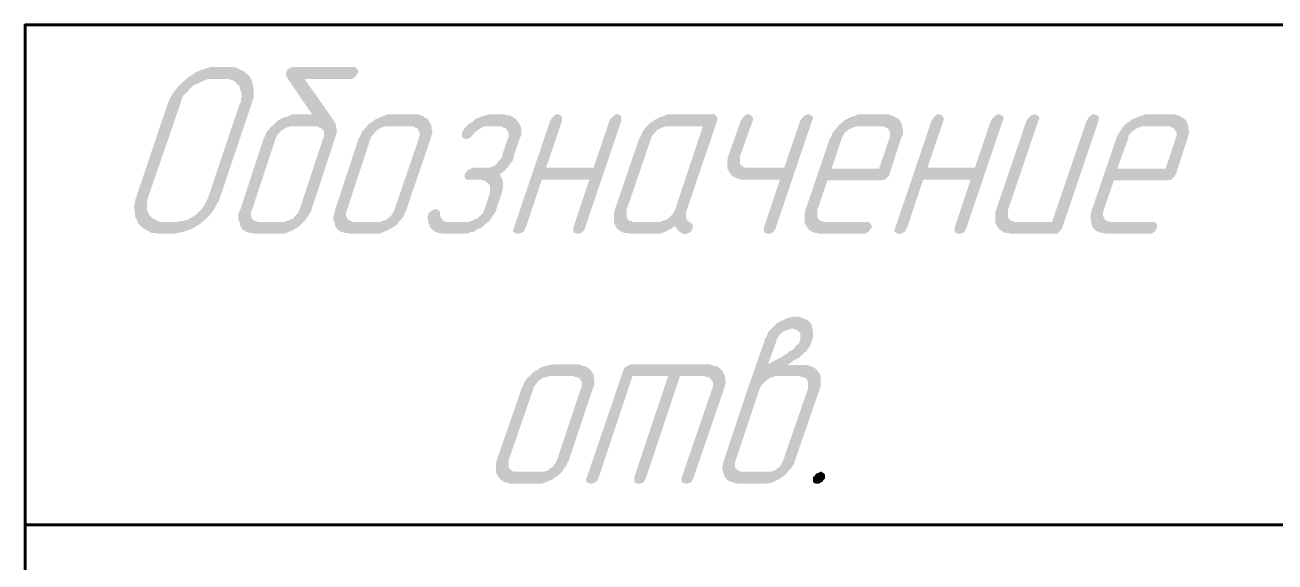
# Model space of a CAD drawing. Extents: x 260 to 1101, y 70 to 664.
# Drawn here: x 327.41 to 364.86, y 292.9 to 309.02 of the extents above; entities that cross this region are included whole.
import ezdxf

# ---------------------------------------------------------------- set-up
doc = ezdxf.new("R2010")
doc.units = 0
doc.header["$MEASUREMENT"] = 0
doc.layers.add('PDF _Геометрия', color=7, linetype='CONTINUOUS')
doc.layers.add('PDF _Сплошная заливка', color=7, linetype='CONTINUOUS')

msp = doc.modelspace()

# ---------------------------------------------------------------- hatches: boundary and pattern name
at = {"layer": 'PDF _Сплошная заливка', "transparency": 33554559}
h = msp.add_hatch(color=256, dxfattribs=at)
h.paths.add_polyline_path([(333.375, 307.398), (332.969, 307.398), (332.918, 307.398), (332.842, 307.372), (332.765, 307.347), (332.664, 307.296), (332.562, 307.245), (332.435, 307.195), (332.435, 307.169), (332.41, 307.144), (332.359, 307.118), (332.308, 307.042), (332.232, 306.966), (332.156, 306.89), (332.105, 306.788), (332.08, 306.687), (331.09, 303.816), (331.09, 303.791), (331.09, 303.766), (331.064, 303.715), (331.064, 303.639), (331.064, 303.562), (331.064, 303.486), (331.09, 303.41), (331.14, 303.308), (331.14, 303.308), (331.166, 303.283), (331.191, 303.258), (331.242, 303.207), (331.318, 303.181), (331.394, 303.131), (331.471, 303.105), (331.572, 303.105), (331.978, 303.105), (332.029, 303.131), (332.105, 303.131), (332.207, 303.156), (332.308, 303.181), (332.385, 303.232), (332.512, 303.308), (332.512, 303.308), (332.562, 303.334), (332.588, 303.385), (332.664, 303.435), (332.715, 303.512), (332.791, 303.613), (332.842, 303.715), (332.892, 303.816), (333.857, 306.687), (333.883, 306.687), (333.883, 306.737), (333.883, 306.788), (333.908, 306.864), (333.908, 306.941), (333.883, 307.017), (333.857, 307.093), (333.832, 307.195), (333.807, 307.195), (333.807, 307.22), (333.756, 307.245), (333.73, 307.296), (333.654, 307.347), (333.578, 307.372), (333.502, 307.398)], flags=0)
h.paths.add_polyline_path([(333.578, 307.753), (333.654, 307.753), (333.756, 307.728), (333.857, 307.677), (333.959, 307.626), (334.06, 307.55), (334.111, 307.499), (334.162, 307.449), (334.162, 307.423), (334.187, 307.398), (334.213, 307.322), (334.238, 307.22), (334.264, 307.118), (334.264, 306.991), (334.264, 306.839), (334.238, 306.763), (334.213, 306.687), (333.248, 303.816), (333.248, 303.816), (333.248, 303.791), (333.223, 303.766), (333.223, 303.74), (333.172, 303.664), (333.121, 303.562), (333.045, 303.435), (332.943, 303.308), (332.816, 303.181), (332.664, 303.054), (332.664, 303.054), (332.664, 303.054), (332.639, 303.029), (332.613, 303.004), (332.562, 303.004), (332.512, 302.953), (332.41, 302.902), (332.283, 302.851), (332.131, 302.8), (331.978, 302.775), (331.902, 302.75), (331.801, 302.75), (331.42, 302.75), (331.369, 302.75), (331.318, 302.775), (331.217, 302.775), (331.115, 302.826), (331.014, 302.877), (330.912, 302.953), (330.861, 303.004), (330.81, 303.054), (330.81, 303.054), (330.81, 303.08), (330.785, 303.105), (330.76, 303.181), (330.709, 303.258), (330.709, 303.385), (330.683, 303.512), (330.683, 303.588), (330.709, 303.664), (330.709, 303.74), (330.734, 303.816), (331.699, 306.687), (331.699, 306.687), (331.724, 306.712), (331.724, 306.737), (331.724, 306.763), (331.775, 306.839), (331.826, 306.941), (331.902, 307.042), (332.004, 307.169), (332.131, 307.296), (332.283, 307.423), (332.283, 307.423), (332.308, 307.449), (332.308, 307.449), (332.334, 307.474), (332.385, 307.499), (332.435, 307.525), (332.537, 307.601), (332.664, 307.652), (332.816, 307.703), (332.969, 307.753), (333.07, 307.753), (333.553, 307.753)], flags=0)
h = msp.add_hatch(color=256, dxfattribs=at)
h.paths.add_polyline_path([(336.117, 305.975), (335.381, 305.975), (335.355, 305.975), (335.305, 305.95), (335.279, 305.95), (335.228, 305.925), (335.178, 305.899), (335.127, 305.874), (335.101, 305.848), (335.101, 305.848), (335.076, 305.823), (335.051, 305.798), (334.975, 305.721), (334.949, 305.671), (334.924, 305.62), (334.213, 303.461), (334.213, 303.461), (334.187, 303.435), (334.187, 303.41), (334.187, 303.385), (334.187, 303.334), (334.187, 303.283), (334.187, 303.258), (334.213, 303.207), (334.213, 303.207), (334.238, 303.181), (334.264, 303.156), (334.289, 303.131), (334.34, 303.131), (334.391, 303.105), (334.441, 303.105), (335.178, 303.105), (335.203, 303.105), (335.228, 303.131), (335.33, 303.156), (335.381, 303.181), (335.432, 303.207), (335.457, 303.207), (335.457, 303.232), (335.482, 303.258), (335.508, 303.283), (335.584, 303.359), (335.609, 303.41), (335.635, 303.461), (336.346, 305.62), (336.346, 305.62), (336.371, 305.645), (336.371, 305.671), (336.371, 305.696), (336.371, 305.747), (336.371, 305.772), (336.371, 305.823), (336.346, 305.874), (336.346, 305.874), (336.32, 305.874), (336.295, 305.925), (336.244, 305.925), (336.219, 305.95), (336.168, 305.975)], flags=0)
h.paths.add_polyline_path([(337.31, 307.753), (337.336, 307.728), (337.361, 307.703), (337.361, 307.703), (337.387, 307.652), (337.387, 307.626), (337.387, 307.576), (337.361, 307.576), (337.361, 307.55), (337.336, 307.499), (337.285, 307.449), (337.285, 307.449), (337.26, 307.423), (337.209, 307.398), (337.133, 307.398), (335.787, 307.398), (336.676, 306.128), (336.676, 306.102), (336.676, 306.102), (336.701, 306.102), (336.701, 306.077), (336.726, 306.026), (336.726, 305.975), (336.752, 305.899), (336.752, 305.798), (336.726, 305.721), (336.701, 305.62), (335.99, 303.461), (335.99, 303.435), (335.965, 303.41), (335.939, 303.359), (335.889, 303.283), (335.838, 303.207), (335.787, 303.131), (335.711, 303.054), (335.609, 302.953), (335.584, 302.953), (335.558, 302.927), (335.508, 302.902), (335.432, 302.851), (335.355, 302.826), (335.254, 302.775), (335.127, 302.75), (335.025, 302.75), (334.264, 302.75), (334.213, 302.775), (334.162, 302.775), (334.086, 302.8), (334.01, 302.826), (333.933, 302.877), (333.883, 302.953), (333.883, 302.953), (333.857, 303.004), (333.857, 303.054), (333.832, 303.105), (333.807, 303.181), (333.807, 303.258), (333.807, 303.359), (333.857, 303.461), (334.568, 305.62), (334.568, 305.62), (334.594, 305.671), (334.619, 305.721), (334.644, 305.798), (334.721, 305.874), (334.771, 305.95), (334.873, 306.026), (334.949, 306.102), (334.975, 306.128), (335, 306.153), (335.051, 306.179), (335.127, 306.229), (335.228, 306.255), (335.305, 306.28), (335.406, 306.331), (335.533, 306.331), (336.016, 306.331), (335.254, 307.449), (335.228, 307.525), (335.228, 307.525), (335.228, 307.55), (335.228, 307.576), (335.228, 307.601), (335.228, 307.601), (335.254, 307.626), (335.279, 307.677), (335.305, 307.703), (335.33, 307.703), (335.355, 307.728), (335.406, 307.753), (335.482, 307.753), (337.285, 307.753)], flags=0)
h = msp.add_hatch(color=256, dxfattribs=at)
h.paths.add_polyline_path([(338.986, 305.975), (338.225, 305.975), (338.199, 305.975), (338.174, 305.95), (338.123, 305.95), (338.072, 305.925), (338.021, 305.899), (337.971, 305.874), (337.971, 305.848), (337.945, 305.848), (337.92, 305.823), (337.895, 305.798), (337.844, 305.721), (337.793, 305.671), (337.768, 305.62), (337.057, 303.461), (337.057, 303.461), (337.057, 303.435), (337.031, 303.41), (337.031, 303.385), (337.031, 303.334), (337.031, 303.283), (337.057, 303.258), (337.057, 303.207), (337.082, 303.207), (337.082, 303.181), (337.133, 303.156), (337.158, 303.131), (337.184, 303.131), (337.234, 303.105), (337.285, 303.105), (338.021, 303.105), (338.072, 303.105), (338.098, 303.131), (338.199, 303.156), (338.25, 303.181), (338.275, 303.207), (338.301, 303.207), (338.301, 303.232), (338.326, 303.258), (338.377, 303.283), (338.428, 303.359), (338.453, 303.41), (338.479, 303.461), (339.215, 305.62), (339.215, 305.62), (339.215, 305.645), (339.215, 305.671), (339.24, 305.696), (339.24, 305.747), (339.24, 305.772), (339.215, 305.823), (339.189, 305.874), (339.189, 305.874), (339.189, 305.874), (339.139, 305.925), (339.113, 305.925), (339.088, 305.95), (339.037, 305.975)], flags=0)
h.paths.add_polyline_path([(339.189, 306.331), (339.266, 306.306), (339.342, 306.28), (339.393, 306.229), (339.469, 306.204), (339.52, 306.128), (339.545, 306.102), (339.545, 306.077), (339.57, 306.052), (339.596, 305.975), (339.596, 305.899), (339.621, 305.823), (339.596, 305.721), (339.57, 305.62), (338.834, 303.461), (338.834, 303.435), (338.809, 303.41), (338.783, 303.359), (338.758, 303.283), (338.707, 303.207), (338.631, 303.131), (338.555, 303.029), (338.453, 302.953), (338.453, 302.953), (338.402, 302.927), (338.351, 302.902), (338.275, 302.851), (338.199, 302.826), (338.098, 302.775), (337.996, 302.75), (337.895, 302.75), (337.107, 302.75), (337.057, 302.775), (337.006, 302.775), (336.93, 302.8), (336.853, 302.826), (336.777, 302.877), (336.726, 302.953), (336.726, 302.953), (336.701, 303.004), (336.701, 303.029), (336.676, 303.105), (336.65, 303.181), (336.65, 303.258), (336.676, 303.359), (336.701, 303.461), (337.412, 305.62), (337.437, 305.62), (337.437, 305.645), (337.463, 305.696), (337.488, 305.772), (337.539, 305.848), (337.615, 305.925), (337.691, 306.026), (337.793, 306.102), (337.793, 306.102), (337.844, 306.128), (337.895, 306.179), (337.971, 306.204), (338.072, 306.255), (338.148, 306.28), (338.275, 306.331), (338.377, 306.331), (339.139, 306.331)], flags=0)
for points in [[(341.83, 306.306), (341.906, 306.306), (341.982, 306.28), (342.059, 306.229), (342.135, 306.179), (342.186, 306.102), (342.186, 306.102), (342.211, 306.077), (342.236, 306.026), (342.262, 305.975), (342.287, 305.899), (342.287, 305.798), (342.287, 305.721), (342.236, 305.62), (342.059, 305.086), (342.059, 305.061), (342.059, 305.036), (342.033, 305.01), (342.033, 304.959), (341.957, 304.858), (341.906, 304.782), (341.906, 304.756), (341.881, 304.756), (341.855, 304.731), (341.83, 304.705), (341.805, 304.655), (341.754, 304.629), (341.703, 304.578), (341.627, 304.553), (341.652, 304.528), (341.652, 304.502), (341.678, 304.451), (341.703, 304.401), (341.729, 304.324), (341.729, 304.223), (341.729, 304.121), (341.703, 303.994), (341.525, 303.461), (341.525, 303.435), (341.5, 303.41), (341.475, 303.359), (341.424, 303.283), (341.373, 303.207), (341.322, 303.131), (341.221, 303.054), (341.119, 302.953), (341.119, 302.953), (341.094, 302.953), (341.068, 302.927), (341.043, 302.902), (340.992, 302.902), (340.941, 302.877), (340.891, 302.826), (340.84, 302.8), (340.814, 302.8), (340.814, 302.8), (340.764, 302.8), (340.713, 302.775), (340.611, 302.75), (340.51, 302.75), (339.951, 302.75), (339.9, 302.75), (339.85, 302.775), (339.799, 302.775), (339.748, 302.8), (339.672, 302.826), (339.621, 302.877), (339.621, 302.877), (339.596, 302.902), (339.57, 302.927), (339.545, 302.953), (339.52, 303.029), (339.494, 303.08), (339.494, 303.156), (339.469, 303.232), (339.494, 303.308), (339.494, 303.308), (339.494, 303.359), (339.52, 303.385), (339.57, 303.435), (339.57, 303.435), (339.596, 303.435), (339.621, 303.461), (339.672, 303.486), (339.723, 303.486), (339.748, 303.486), (339.799, 303.461), (339.799, 303.461), (339.824, 303.435), (339.85, 303.41), (339.85, 303.359), (339.85, 303.359), (339.85, 303.359), (339.85, 303.308), (339.875, 303.232), (339.926, 303.181), (339.926, 303.156), (339.977, 303.131), (340.027, 303.105), (340.104, 303.105), (340.688, 303.105), (340.713, 303.105), (340.738, 303.131), (340.789, 303.131), (340.84, 303.156), (340.891, 303.181), (340.941, 303.207), (340.967, 303.207), (340.992, 303.232), (341.018, 303.258), (341.043, 303.283), (341.119, 303.359), (341.145, 303.41), (341.17, 303.461), (341.348, 303.994), (341.348, 304.02), (341.348, 304.02), (341.348, 304.045), (341.348, 304.096), (341.348, 304.121), (341.348, 304.172), (341.348, 304.197), (341.297, 304.248), (341.297, 304.248), (341.297, 304.274), (341.272, 304.274), (341.246, 304.299), (341.17, 304.35), (341.119, 304.35), (341.068, 304.375), (340.688, 304.375), (340.662, 304.375), (340.637, 304.375), (340.586, 304.426), (340.586, 304.426), (340.586, 304.451), (340.586, 304.502), (340.586, 304.553), (340.586, 304.553), (340.611, 304.578), (340.637, 304.604), (340.662, 304.655), (340.688, 304.655), (340.713, 304.68), (340.764, 304.705), (340.84, 304.731), (341.221, 304.731), (341.246, 304.731), (341.297, 304.731), (341.348, 304.731), (341.398, 304.756), (341.449, 304.782), (341.5, 304.807), (341.5, 304.832), (341.525, 304.832), (341.551, 304.858), (341.576, 304.909), (341.652, 304.985), (341.703, 305.036), (341.703, 305.086), (341.881, 305.62), (341.881, 305.62), (341.906, 305.62), (341.906, 305.671), (341.906, 305.696), (341.906, 305.721), (341.906, 305.772), (341.881, 305.823), (341.855, 305.848), (341.855, 305.874), (341.83, 305.874), (341.83, 305.899), (341.779, 305.925), (341.754, 305.925), (341.729, 305.95), (341.678, 305.975), (341.602, 305.975), (341.221, 305.975), (341.195, 305.975), (341.119, 305.95), (341.043, 305.899), (341.018, 305.899), (341.018, 305.874), (340.992, 305.874), (340.967, 305.848), (340.891, 305.798), (340.84, 305.721), (340.814, 305.721), (340.814, 305.696), (340.789, 305.671), (340.738, 305.62), (340.713, 305.62), (340.637, 305.594), (340.611, 305.594), (340.586, 305.594), (340.561, 305.62), (340.51, 305.645), (340.51, 305.645), (340.51, 305.671), (340.51, 305.721), (340.51, 305.772), (340.535, 305.848), (340.535, 305.848), (340.561, 305.874), (340.586, 305.925), (340.637, 305.975), (340.688, 306.026), (340.764, 306.077), (340.84, 306.128), (340.916, 306.204), (340.916, 306.204), (340.941, 306.204), (340.992, 306.229), (341.068, 306.255), (341.119, 306.28), (341.221, 306.306), (341.297, 306.331), (341.373, 306.331), (341.779, 306.331)], [(345.207, 306.331), (345.233, 306.306), (345.283, 306.28), (345.283, 306.28), (345.283, 306.229), (345.283, 306.204), (345.283, 306.153), (344.191, 302.927), (344.191, 302.902), (344.166, 302.877), (344.141, 302.826), (344.09, 302.8), (344.09, 302.775), (344.065, 302.775), (344.014, 302.75), (343.963, 302.75), (343.963, 302.75), (343.938, 302.75), (343.887, 302.775), (343.836, 302.8), (343.836, 302.8), (343.836, 302.826), (343.836, 302.877), (343.836, 302.927), (344.318, 304.375), (342.897, 304.375), (342.414, 302.927), (342.389, 302.902), (342.389, 302.877), (342.363, 302.826), (342.313, 302.8), (342.287, 302.775), (342.262, 302.775), (342.236, 302.75), (342.16, 302.75), (342.16, 302.75), (342.135, 302.75), (342.109, 302.775), (342.059, 302.8), (342.059, 302.8), (342.033, 302.826), (342.033, 302.877), (342.059, 302.927), (343.15, 306.153), (343.15, 306.153), (343.176, 306.179), (343.201, 306.229), (343.227, 306.255), (343.252, 306.28), (343.277, 306.306), (343.328, 306.331), (343.379, 306.331), (343.379, 306.331), (343.404, 306.331), (343.455, 306.306), (343.481, 306.28), (343.481, 306.28), (343.506, 306.229), (343.506, 306.204), (343.506, 306.153), (343.023, 304.731), (344.445, 304.731), (344.928, 306.153), (344.928, 306.153), (344.953, 306.179), (344.979, 306.229), (345.029, 306.255), (345.029, 306.28), (345.08, 306.306), (345.106, 306.331), (345.156, 306.331), (345.182, 306.331)], [(350.92, 306.331), (350.945, 306.306), (350.996, 306.28), (350.996, 306.28), (351.022, 306.229), (351.022, 306.204), (350.996, 306.153), (349.904, 302.927), (349.904, 302.902), (349.879, 302.877), (349.854, 302.826), (349.803, 302.8), (349.803, 302.775), (349.778, 302.775), (349.727, 302.75), (349.676, 302.75), (349.676, 302.75), (349.651, 302.75), (349.6, 302.775), (349.549, 302.8), (349.549, 302.8), (349.549, 302.826), (349.549, 302.877), (349.549, 302.927), (350.031, 304.375), (348.914, 304.375), (348.863, 304.375), (348.787, 304.401), (348.711, 304.426), (348.66, 304.451), (348.584, 304.502), (348.533, 304.578), (348.508, 304.578), (348.508, 304.604), (348.483, 304.655), (348.457, 304.705), (348.457, 304.782), (348.457, 304.858), (348.457, 304.959), (348.483, 305.086), (348.863, 306.153), (348.863, 306.153), (348.889, 306.179), (348.914, 306.229), (348.94, 306.255), (348.965, 306.28), (348.99, 306.306), (349.041, 306.331), (349.092, 306.331), (349.092, 306.331), (349.117, 306.331), (349.168, 306.306), (349.194, 306.28), (349.194, 306.28), (349.219, 306.229), (349.219, 306.204), (349.219, 306.153), (348.838, 305.086), (348.838, 305.061), (348.838, 305.061), (348.838, 305.036), (348.838, 304.985), (348.838, 304.909), (348.838, 304.858), (348.863, 304.807), (348.863, 304.807), (348.889, 304.807), (348.914, 304.782), (348.94, 304.756), (348.99, 304.731), (349.041, 304.731), (349.092, 304.731), (350.158, 304.731), (350.641, 306.153), (350.666, 306.153), (350.666, 306.179), (350.692, 306.229), (350.742, 306.255), (350.742, 306.28), (350.793, 306.306), (350.844, 306.331), (350.869, 306.331), (350.895, 306.331)], [(356.633, 306.331), (356.659, 306.306), (356.709, 306.28), (356.709, 306.28), (356.735, 306.229), (356.735, 306.204), (356.709, 306.153), (355.617, 302.927), (355.617, 302.902), (355.592, 302.877), (355.567, 302.826), (355.541, 302.8), (355.516, 302.775), (355.491, 302.775), (355.44, 302.75), (355.389, 302.75), (355.389, 302.75), (355.364, 302.75), (355.313, 302.775), (355.262, 302.8), (355.262, 302.8), (355.262, 302.826), (355.262, 302.877), (355.262, 302.927), (355.744, 304.375), (354.323, 304.375), (353.84, 302.927), (353.815, 302.902), (353.815, 302.877), (353.789, 302.826), (353.739, 302.8), (353.713, 302.775), (353.688, 302.775), (353.662, 302.75), (353.586, 302.75), (353.586, 302.75), (353.561, 302.75), (353.535, 302.775), (353.485, 302.8), (353.485, 302.8), (353.459, 302.826), (353.459, 302.877), (353.485, 302.927), (354.576, 306.153), (354.576, 306.153), (354.602, 306.179), (354.627, 306.229), (354.653, 306.255), (354.678, 306.28), (354.703, 306.306), (354.754, 306.331), (354.805, 306.331), (354.83, 306.331), (354.83, 306.331), (354.881, 306.306), (354.907, 306.28), (354.907, 306.28), (354.932, 306.229), (354.932, 306.204), (354.932, 306.153), (354.45, 304.731), (355.871, 304.731), (356.354, 306.153), (356.379, 306.153), (356.379, 306.179), (356.405, 306.229), (356.455, 306.255), (356.455, 306.28), (356.506, 306.306), (356.557, 306.331), (356.608, 306.331), (356.608, 306.331)], [(359.477, 306.331), (359.528, 306.306), (359.553, 306.28), (359.579, 306.28), (359.579, 306.229), (359.579, 306.204), (359.579, 306.153), (358.487, 302.927), (358.487, 302.927), (358.461, 302.902), (358.461, 302.877), (358.436, 302.851), (358.385, 302.8), (358.36, 302.775), (358.309, 302.75), (358.233, 302.75), (356.938, 302.75), (356.887, 302.775), (356.811, 302.775), (356.735, 302.8), (356.684, 302.826), (356.608, 302.877), (356.557, 302.953), (356.532, 302.953), (356.532, 303.004), (356.506, 303.029), (356.481, 303.105), (356.481, 303.181), (356.481, 303.258), (356.481, 303.359), (356.506, 303.461), (357.42, 306.153), (357.446, 306.153), (357.446, 306.179), (357.471, 306.229), (357.522, 306.255), (357.522, 306.28), (357.573, 306.306), (357.623, 306.331), (357.649, 306.331), (357.674, 306.331), (357.7, 306.331), (357.725, 306.306), (357.776, 306.28), (357.776, 306.28), (357.801, 306.229), (357.801, 306.204), (357.776, 306.153), (356.862, 303.461), (356.862, 303.461), (356.862, 303.435), (356.862, 303.41), (356.862, 303.385), (356.862, 303.334), (356.862, 303.283), (356.862, 303.258), (356.887, 303.207), (356.887, 303.207), (356.912, 303.181), (356.938, 303.156), (356.963, 303.131), (357.014, 303.131), (357.065, 303.105), (357.116, 303.105), (358.182, 303.105), (359.223, 306.153), (359.223, 306.153), (359.248, 306.179), (359.274, 306.229), (359.299, 306.255), (359.325, 306.28), (359.35, 306.306), (359.401, 306.331), (359.452, 306.331)], [(347.975, 298.813), (348.051, 298.787), (348.127, 298.787), (348.203, 298.736), (348.254, 298.686), (348.33, 298.609), (348.33, 298.609), (348.33, 298.584), (348.356, 298.533), (348.381, 298.482), (348.381, 298.406), (348.406, 298.305), (348.381, 298.203), (348.356, 298.101), (347.442, 295.434), (347.442, 295.409), (347.416, 295.384), (347.391, 295.333), (347.365, 295.282), (347.34, 295.282), (347.315, 295.282), (347.264, 295.257), (347.213, 295.257), (347.213, 295.257), (347.188, 295.257), (347.137, 295.282), (347.086, 295.282), (347.086, 295.307), (347.086, 295.333), (347.086, 295.384), (347.086, 295.434), (348, 298.101), (348, 298.127), (348, 298.127), (348.026, 298.152), (348.026, 298.203), (348.026, 298.228), (348.026, 298.279), (348, 298.33), (347.975, 298.355), (347.975, 298.381), (347.975, 298.381), (347.924, 298.432), (347.899, 298.432), (347.873, 298.457), (347.822, 298.457), (347.772, 298.482), (347.035, 298.482), (346.02, 295.434), (346.02, 295.409), (345.994, 295.384), (345.969, 295.333), (345.918, 295.282), (345.918, 295.282), (345.893, 295.282), (345.842, 295.257), (345.791, 295.257), (345.766, 295.257), (345.766, 295.257), (345.715, 295.282), (345.664, 295.282), (345.664, 295.307), (345.664, 295.333), (345.664, 295.384), (345.664, 295.434), (346.68, 298.482), (345.613, 298.482), (344.598, 295.434), (344.572, 295.409), (344.572, 295.384), (344.547, 295.333), (344.496, 295.282), (344.471, 295.282), (344.445, 295.282), (344.42, 295.257), (344.344, 295.257), (344.344, 295.257), (344.318, 295.257), (344.293, 295.282), (344.242, 295.282), (344.242, 295.307), (344.217, 295.333), (344.217, 295.384), (344.242, 295.434), (345.334, 298.635), (345.334, 298.66), (345.334, 298.66), (345.36, 298.711), (345.385, 298.736), (345.41, 298.762), (345.461, 298.787), (345.512, 298.813), (345.563, 298.838), (347.924, 298.838)], [(351.301, 295.587), (351.326, 295.587), (351.352, 295.561), (351.377, 295.536), (351.377, 295.511), (351.377, 295.46), (351.377, 295.434), (351.377, 295.409), (351.352, 295.384), (351.326, 295.358), (351.301, 295.307), (351.276, 295.307), (351.25, 295.282), (351.199, 295.257), (351.149, 295.257), (351.123, 295.257), (351.098, 295.257), (351.047, 295.282), (351.022, 295.307), (351.022, 295.307), (351.022, 295.333), (351.022, 295.384), (351.022, 295.434), (351.022, 295.434), (351.022, 295.46), (351.073, 295.485), (351.098, 295.536), (351.123, 295.561), (351.149, 295.561), (351.199, 295.587), (351.25, 295.612), (351.276, 295.612)]]:
    msp.add_hatch(color=256, dxfattribs=at).paths.add_polyline_path(points)
h = msp.add_hatch(color=256, dxfattribs=at)
h.paths.add_polyline_path([(347.721, 305.975), (346.629, 305.975), (346.604, 305.975), (346.553, 305.95), (346.527, 305.95), (346.477, 305.925), (346.426, 305.899), (346.35, 305.874), (346.35, 305.848), (346.35, 305.848), (346.324, 305.823), (346.299, 305.798), (346.223, 305.721), (346.197, 305.671), (346.172, 305.62), (345.436, 303.461), (345.436, 303.461), (345.436, 303.435), (345.436, 303.41), (345.436, 303.385), (345.436, 303.334), (345.436, 303.283), (345.436, 303.258), (345.461, 303.207), (345.461, 303.207), (345.461, 303.181), (345.512, 303.156), (345.537, 303.131), (345.588, 303.131), (345.639, 303.105), (345.69, 303.105), (346.426, 303.105), (346.451, 303.105), (346.477, 303.131), (346.578, 303.156), (346.629, 303.181), (346.68, 303.207), (346.68, 303.207), (346.705, 303.232), (346.731, 303.258), (346.756, 303.283), (346.832, 303.359), (346.858, 303.41), (346.883, 303.461)], flags=0)
h.paths.add_polyline_path([(348.076, 306.331), (348.102, 306.306), (348.127, 306.28), (348.153, 306.255), (348.153, 306.204), (348.153, 306.153), (347.238, 303.461), (347.238, 303.461), (347.238, 303.435), (347.213, 303.41), (347.213, 303.385), (347.213, 303.308), (347.213, 303.232), (347.213, 303.232), (347.238, 303.232), (347.238, 303.181), (347.289, 303.131), (347.315, 303.105), (347.34, 303.08), (347.365, 303.08), (347.365, 303.08), (347.391, 303.054), (347.416, 303.029), (347.416, 303.004), (347.416, 302.953), (347.416, 302.927), (347.416, 302.902), (347.391, 302.877), (347.365, 302.826), (347.315, 302.775), (347.315, 302.775), (347.289, 302.775), (347.238, 302.75), (347.188, 302.724), (347.137, 302.75), (347.111, 302.75), (347.086, 302.775), (347.035, 302.8), (346.985, 302.851), (346.985, 302.851), (346.959, 302.877), (346.959, 302.902), (346.934, 302.902), (346.908, 302.953), (346.883, 303.004), (346.883, 302.978), (346.832, 302.953), (346.781, 302.902), (346.705, 302.877), (346.629, 302.826), (346.502, 302.775), (346.401, 302.75), (346.274, 302.75), (345.512, 302.75), (345.461, 302.775), (345.385, 302.775), (345.309, 302.8), (345.258, 302.826), (345.182, 302.877), (345.106, 302.953), (345.106, 302.953), (345.106, 303.004), (345.08, 303.029), (345.055, 303.105), (345.055, 303.181), (345.055, 303.258), (345.055, 303.359), (345.08, 303.461), (345.817, 305.62), (345.817, 305.62), (345.842, 305.645), (345.867, 305.696), (345.893, 305.772), (345.943, 305.848), (345.994, 305.925), (346.096, 306.026), (346.172, 306.102), (346.197, 306.102), (346.223, 306.128), (346.299, 306.179), (346.35, 306.204), (346.451, 306.255), (346.553, 306.28), (346.654, 306.331), (346.781, 306.331), (348.051, 306.331)], flags=0)
h = msp.add_hatch(color=256, dxfattribs=at)
h.paths.add_polyline_path([(353.078, 305.975), (352.342, 305.975), (352.317, 305.975), (352.266, 305.95), (352.24, 305.95), (352.19, 305.925), (352.139, 305.899), (352.063, 305.874), (352.063, 305.848), (352.063, 305.848), (352.037, 305.823), (351.987, 305.798), (351.936, 305.721), (351.91, 305.671), (351.885, 305.62), (351.58, 304.705), (353.002, 304.705), (353.307, 305.62), (353.307, 305.62), (353.332, 305.645), (353.332, 305.671), (353.332, 305.696), (353.332, 305.747), (353.332, 305.772), (353.307, 305.823), (353.307, 305.874), (353.307, 305.874), (353.282, 305.874), (353.256, 305.925), (353.231, 305.925), (353.18, 305.95), (353.129, 305.975)], flags=0)
h.paths.add_polyline_path([(353.307, 306.331), (353.358, 306.306), (353.434, 306.28), (353.51, 306.229), (353.586, 306.204), (353.637, 306.128), (353.637, 306.102), (353.662, 306.077), (353.688, 306.052), (353.688, 305.975), (353.713, 305.899), (353.713, 305.823), (353.713, 305.721), (353.662, 305.62), (353.307, 304.528), (353.307, 304.528), (353.307, 304.502), (353.282, 304.477), (353.256, 304.451), (353.231, 304.426), (353.18, 304.375), (353.129, 304.375), (353.078, 304.35), (351.453, 304.35), (351.149, 303.461), (351.149, 303.461), (351.149, 303.435), (351.149, 303.41), (351.149, 303.385), (351.149, 303.334), (351.149, 303.283), (351.149, 303.258), (351.174, 303.207), (351.174, 303.207), (351.199, 303.181), (351.225, 303.156), (351.25, 303.131), (351.301, 303.131), (351.352, 303.105), (351.403, 303.105), (352.647, 303.105), (352.672, 303.105), (352.723, 303.08), (352.748, 303.054), (352.748, 303.054), (352.774, 303.004), (352.774, 302.978), (352.774, 302.927), (352.748, 302.927), (352.748, 302.902), (352.723, 302.851), (352.672, 302.8), (352.647, 302.8), (352.621, 302.775), (352.571, 302.75), (352.52, 302.75), (351.225, 302.75), (351.174, 302.775), (351.098, 302.775), (351.022, 302.8), (350.971, 302.826), (350.895, 302.877), (350.844, 302.953), (350.819, 302.953), (350.819, 303.004), (350.793, 303.029), (350.768, 303.105), (350.768, 303.181), (350.768, 303.258), (350.768, 303.359), (350.793, 303.461), (351.529, 305.62), (351.529, 305.62), (351.555, 305.645), (351.58, 305.696), (351.606, 305.772), (351.657, 305.848), (351.733, 305.925), (351.809, 306.026), (351.91, 306.102), (351.91, 306.102), (351.936, 306.128), (352.012, 306.179), (352.063, 306.204), (352.164, 306.255), (352.266, 306.28), (352.367, 306.331), (352.494, 306.331), (353.256, 306.331)], flags=0)
h = msp.add_hatch(color=256, dxfattribs=at)
h.paths.add_polyline_path([(361.661, 305.975), (360.899, 305.975), (360.873, 305.975), (360.848, 305.95), (360.797, 305.95), (360.747, 305.925), (360.696, 305.899), (360.645, 305.874), (360.645, 305.848), (360.62, 305.848), (360.594, 305.823), (360.569, 305.798), (360.493, 305.721), (360.467, 305.671), (360.467, 305.62), (360.137, 304.705), (361.584, 304.705), (361.889, 305.62), (361.889, 305.62), (361.889, 305.645), (361.914, 305.671), (361.914, 305.696), (361.914, 305.747), (361.914, 305.772), (361.889, 305.823), (361.864, 305.874), (361.864, 305.874), (361.864, 305.874), (361.813, 305.925), (361.788, 305.925), (361.762, 305.95), (361.711, 305.975)], flags=0)
h.paths.add_polyline_path([(361.864, 306.331), (361.94, 306.306), (362.016, 306.28), (362.092, 306.229), (362.143, 306.204), (362.219, 306.128), (362.219, 306.102), (362.219, 306.077), (362.245, 306.052), (362.27, 305.975), (362.27, 305.899), (362.295, 305.823), (362.27, 305.721), (362.245, 305.62), (361.889, 304.528), (361.889, 304.528), (361.864, 304.502), (361.864, 304.477), (361.838, 304.451), (361.788, 304.426), (361.762, 304.375), (361.711, 304.375), (361.635, 304.35), (360.036, 304.35), (359.731, 303.461), (359.731, 303.461), (359.731, 303.435), (359.705, 303.41), (359.705, 303.385), (359.705, 303.334), (359.705, 303.283), (359.731, 303.258), (359.756, 303.207), (359.756, 303.207), (359.756, 303.181), (359.807, 303.156), (359.832, 303.131), (359.858, 303.131), (359.909, 303.105), (359.959, 303.105), (361.229, 303.105), (361.254, 303.105), (361.28, 303.08), (361.305, 303.054), (361.33, 303.054), (361.33, 303.004), (361.33, 302.978), (361.33, 302.927), (361.33, 302.927), (361.305, 302.902), (361.28, 302.851), (361.254, 302.8), (361.229, 302.8), (361.204, 302.775), (361.153, 302.75), (361.102, 302.75), (359.782, 302.75), (359.756, 302.775), (359.68, 302.775), (359.604, 302.8), (359.528, 302.826), (359.452, 302.877), (359.401, 302.953), (359.401, 302.953), (359.375, 303.004), (359.375, 303.029), (359.35, 303.105), (359.35, 303.181), (359.325, 303.258), (359.35, 303.359), (359.375, 303.461), (360.112, 305.62), (360.112, 305.62), (360.112, 305.645), (360.137, 305.696), (360.188, 305.772), (360.239, 305.848), (360.289, 305.925), (360.366, 306.026), (360.467, 306.102), (360.493, 306.102), (360.518, 306.128), (360.569, 306.179), (360.645, 306.204), (360.747, 306.255), (360.848, 306.28), (360.95, 306.331), (361.051, 306.331), (361.838, 306.331)], flags=0)
h = msp.add_hatch(color=256, dxfattribs=at)
h.paths.add_polyline_path([(350.387, 299.905), (350.362, 299.905), (350.336, 299.905), (350.311, 299.879), (350.209, 299.854), (350.158, 299.829), (350.108, 299.803), (350.108, 299.803), (350.082, 299.778), (350.057, 299.752), (350.031, 299.727), (350.006, 299.702), (349.981, 299.651), (349.93, 299.6), (349.93, 299.549), (349.676, 298.838), (350.006, 299.016), (350.006, 299.016), (350.031, 299.016), (350.057, 299.041), (350.108, 299.067), (350.158, 299.117), (350.235, 299.143), (350.311, 299.219), (350.412, 299.27), (350.463, 299.321), (350.539, 299.422), (350.565, 299.422), (350.59, 299.448), (350.615, 299.498), (350.641, 299.549), (350.641, 299.549), (350.641, 299.575), (350.641, 299.6), (350.641, 299.625), (350.641, 299.676), (350.641, 299.727), (350.641, 299.752), (350.615, 299.803), (350.615, 299.803), (350.59, 299.803), (350.565, 299.854), (350.488, 299.879), (350.438, 299.905)], flags=0)
h.paths.add_polyline_path([(350.615, 298.482), (349.879, 298.482), (349.854, 298.457), (349.828, 298.457), (349.778, 298.432), (349.727, 298.432), (349.676, 298.381), (349.625, 298.355), (349.625, 298.355), (349.6, 298.33), (349.574, 298.305), (349.549, 298.279), (349.473, 298.203), (349.447, 298.152), (349.422, 298.101), (348.711, 295.968), (348.711, 295.942), (348.686, 295.942), (348.686, 295.917), (348.686, 295.866), (348.686, 295.841), (348.686, 295.79), (348.686, 295.739), (348.711, 295.714), (348.736, 295.688), (348.736, 295.688), (348.736, 295.688), (348.762, 295.663), (348.813, 295.638), (348.838, 295.612), (348.889, 295.612), (348.94, 295.612), (349.676, 295.612), (349.701, 295.612), (349.752, 295.612), (349.828, 295.638), (349.904, 295.663), (349.955, 295.714), (349.955, 295.714), (349.981, 295.739), (350.006, 295.739), (350.031, 295.765), (350.082, 295.866), (350.108, 295.917), (350.133, 295.968), (350.869, 298.101), (350.869, 298.127), (350.869, 298.127), (350.869, 298.152), (350.869, 298.203), (350.869, 298.228), (350.869, 298.279), (350.869, 298.33), (350.844, 298.355), (350.844, 298.381), (350.819, 298.381), (350.819, 298.406), (350.793, 298.432), (350.768, 298.432), (350.717, 298.457), (350.666, 298.457)], flags=0)
h.paths.add_polyline_path([(350.615, 300.26), (350.666, 300.235), (350.742, 300.21), (350.819, 300.184), (350.895, 300.133), (350.945, 300.083), (350.945, 300.083), (350.971, 300.032), (350.996, 300.006), (350.996, 299.93), (351.022, 299.854), (351.022, 299.778), (351.022, 299.676), (350.996, 299.549), (350.945, 299.422), (350.895, 299.321), (350.895, 299.321), (350.869, 299.295), (350.844, 299.27), (350.844, 299.244), (350.819, 299.219), (350.768, 299.194), (350.717, 299.143), (350.666, 299.092), (350.666, 299.092), (350.641, 299.092), (350.641, 299.067), (350.615, 299.041), (350.565, 299.016), (350.514, 298.99), (350.463, 298.965), (350.26, 298.813), (350.793, 298.813), (350.844, 298.813), (350.92, 298.787), (350.996, 298.762), (351.047, 298.736), (351.123, 298.686), (351.174, 298.609), (351.199, 298.609), (351.199, 298.584), (351.225, 298.533), (351.25, 298.482), (351.25, 298.406), (351.25, 298.305), (351.25, 298.203), (351.225, 298.101), (350.488, 295.968), (350.488, 295.942), (350.463, 295.917), (350.463, 295.866), (350.412, 295.79), (350.362, 295.714), (350.285, 295.638), (350.209, 295.536), (350.108, 295.46), (350.108, 295.46), (350.057, 295.434), (350.006, 295.384), (349.93, 295.358), (349.854, 295.307), (349.752, 295.282), (349.651, 295.257), (349.524, 295.257), (348.762, 295.257), (348.736, 295.257), (348.66, 295.282), (348.584, 295.307), (348.508, 295.333), (348.432, 295.384), (348.381, 295.46), (348.381, 295.46), (348.356, 295.485), (348.356, 295.536), (348.33, 295.587), (348.305, 295.688), (348.305, 295.765), (348.33, 295.866), (348.356, 295.968), (349.067, 298.101), (349.574, 299.549), (349.574, 299.549), (349.574, 299.549), (349.574, 299.6), (349.625, 299.651), (349.651, 299.727), (349.701, 299.829), (349.778, 299.905), (349.854, 299.981), (349.955, 300.083), (349.981, 300.083), (350.006, 300.108), (350.057, 300.133), (350.133, 300.159), (350.209, 300.21), (350.311, 300.235), (350.412, 300.26), (350.514, 300.26), (350.565, 300.26)], flags=0)
h = msp.add_hatch(color=256, dxfattribs=at)
h.paths.add_polyline_path([(343.836, 298.482), (343.1, 298.482), (343.074, 298.457), (343.023, 298.457), (342.998, 298.432), (342.947, 298.432), (342.897, 298.406), (342.82, 298.355), (342.82, 298.355), (342.82, 298.355), (342.795, 298.33), (342.77, 298.305), (342.693, 298.203), (342.668, 298.178), (342.643, 298.101), (341.906, 295.968), (341.906, 295.942), (341.906, 295.942), (341.906, 295.917), (341.906, 295.866), (341.906, 295.841), (341.906, 295.79), (341.906, 295.739), (341.932, 295.714), (341.932, 295.688), (341.957, 295.688), (341.982, 295.663), (342.008, 295.638), (342.059, 295.612), (342.109, 295.612), (342.16, 295.612), (342.897, 295.612), (342.922, 295.612), (342.973, 295.612), (343.049, 295.638), (343.1, 295.663), (343.15, 295.714), (343.15, 295.714), (343.176, 295.739), (343.201, 295.739), (343.227, 295.765), (343.303, 295.866), (343.328, 295.917), (343.354, 295.968), (344.065, 298.101), (344.065, 298.127), (344.09, 298.127), (344.09, 298.152), (344.09, 298.203), (344.09, 298.228), (344.09, 298.279), (344.09, 298.33), (344.065, 298.355), (344.065, 298.381), (344.039, 298.381), (344.014, 298.432), (343.988, 298.432), (343.938, 298.457), (343.887, 298.457)], flags=0)
h.paths.add_polyline_path([(344.065, 298.813), (344.115, 298.787), (344.191, 298.787), (344.268, 298.736), (344.344, 298.686), (344.395, 298.609), (344.395, 298.609), (344.42, 298.584), (344.445, 298.533), (344.445, 298.482), (344.471, 298.406), (344.471, 298.305), (344.471, 298.203), (344.42, 298.101), (343.709, 295.968), (343.709, 295.942), (343.684, 295.917), (343.658, 295.866), (343.633, 295.79), (343.557, 295.714), (343.506, 295.612), (343.43, 295.536), (343.328, 295.46), (343.303, 295.46), (343.277, 295.434), (343.227, 295.384), (343.15, 295.358), (343.049, 295.307), (342.973, 295.282), (342.871, 295.257), (342.744, 295.257), (341.982, 295.257), (341.932, 295.257), (341.855, 295.282), (341.779, 295.307), (341.729, 295.333), (341.652, 295.384), (341.602, 295.46), (341.576, 295.46), (341.576, 295.485), (341.551, 295.536), (341.525, 295.587), (341.525, 295.663), (341.525, 295.765), (341.525, 295.866), (341.551, 295.968), (342.287, 298.101), (342.287, 298.127), (342.313, 298.152), (342.338, 298.203), (342.363, 298.279), (342.414, 298.355), (342.465, 298.432), (342.566, 298.508), (342.643, 298.609), (342.668, 298.609), (342.693, 298.635), (342.77, 298.66), (342.82, 298.711), (342.922, 298.762), (343.023, 298.787), (343.125, 298.813), (343.252, 298.838), (344.014, 298.838)], flags=0)

# ---------------------------------------------------------------- linework, layer by layer
at = {"layer": 'PDF _Геометрия', "lineweight": 60}
for points in [[(502.969, 309.015), (502.969, 294.015), (327.413, 294.015), (327.413, 309.015)], [(502.969, 294.015), (502.969, 286.015), (327.413, 286.015), (327.413, 294.015)]]:
    msp.add_lwpolyline(points, close=True, dxfattribs=at)

doc.saveas('drawing.dxf')
